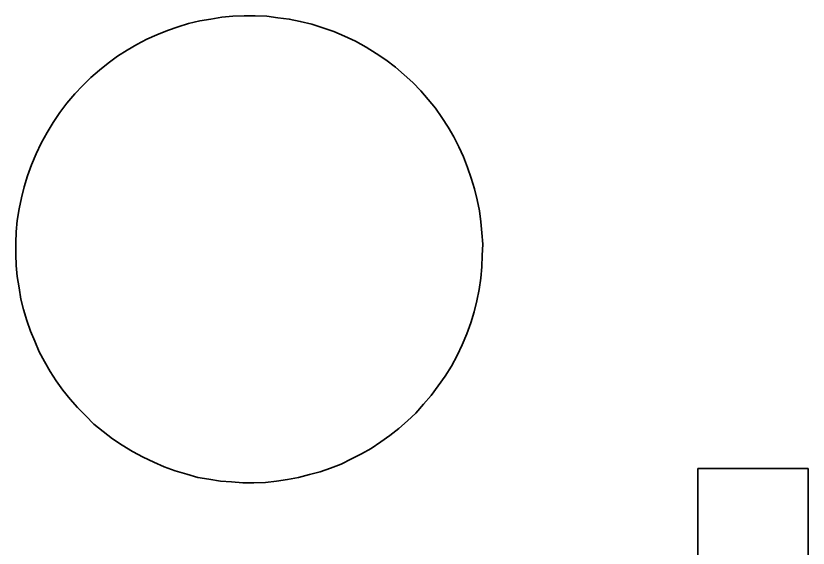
# Model space of a CAD drawing. Header units: centimetres. Extents: x -71 to 43, y 6 to 54.
# Drawn here: x 23.892 to 28.202, y 32.622 to 35.517 of the extents above; entities that cross this region are included whole.
import ezdxf

# ---------------------------------------------------------------- set-up
doc = ezdxf.new("R2010")
doc.units = ezdxf.units.CM
doc.header["$MEASUREMENT"] = 0
doc.layers.add('Camada 1', color=7, linetype='Continuous')

msp = doc.modelspace()

# ---------------------------------------------------------------- linework, layer by layer
at = {"layer": 'Camada 1', "color": 240, "lineweight": 35}
for points, knots in [([(26.26197, 33.61238), (26.26197, 33.61238), (26.22698, 33.55738), (26.22698, 33.55738), (26.22698, 33.55738), (26.22698, 33.55738), (26.15198, 33.45239), (26.15198, 33.45239), (26.15198, 33.45239), (26.15198, 33.45239), (26.10948, 33.40488), (26.10948, 33.40488), (26.10948, 33.40488), (26.10948, 33.40488), (26.06698, 33.35738), (26.06698, 33.35738), (26.06698, 33.35738), (26.06698, 33.35738), (26.02198, 33.31489), (26.02198, 33.31489), (26.02198, 33.31489), (26.02198, 33.31489), (25.97448, 33.27238), (25.97448, 33.27238), (25.97448, 33.27238), (25.97448, 33.27238), (25.92697, 33.23489), (25.92697, 33.23489), (25.92697, 33.23489), (25.92697, 33.23489), (25.87698, 33.19988), (25.87698, 33.19988), (25.87698, 33.19988), (25.87698, 33.19988), (25.82447, 33.16488), (25.82447, 33.16488), (25.82447, 33.16488), (25.82447, 33.16488), (25.77198, 33.13489), (25.77198, 33.13489), (25.77198, 33.13489), (25.77198, 33.13489), (25.71698, 33.10738), (25.71698, 33.10738), (25.71698, 33.10738), (25.71698, 33.10738), (25.66198, 33.07988), (25.66198, 33.07988), (25.66198, 33.07988), (25.66198, 33.07988), (25.60448, 33.05739), (25.60448, 33.05739), (25.60448, 33.05739), (25.60448, 33.05739), (25.54697, 33.03739), (25.54697, 33.03739), (25.54697, 33.03739), (25.54697, 33.03739), (25.48947, 33.02238), (25.48947, 33.02238), (25.48947, 33.02238), (25.48947, 33.02238), (25.42947, 33.00738), (25.42947, 33.00738), (25.42947, 33.00738), (25.42947, 33.00738), (25.36947, 32.99488), (25.36947, 32.99488), (25.36947, 32.99488), (25.36947, 32.99488), (25.30947, 32.98738), (25.30947, 32.98738), (25.30947, 32.98738), (25.30947, 32.98738), (25.24947, 32.97988), (25.24947, 32.97988), (25.24947, 32.97988), (25.24947, 32.97988), (25.18698, 32.97739), (25.18698, 32.97739), (25.18698, 32.97739), (25.18698, 32.97739), (25.12698, 32.97739), (25.12698, 32.97739), (25.12698, 32.97739), (25.12698, 32.97739), (25.06448, 32.98238), (25.06448, 32.98238), (25.06448, 32.98238), (25.06448, 32.98238), (25.00448, 32.98738), (25.00448, 32.98738), (25.00448, 32.98738), (25.00448, 32.98738), (24.94198, 32.99739), (24.94198, 32.99739), (24.94198, 32.99739), (24.94198, 32.99739), (24.88198, 33.00738), (24.88198, 33.00738), (24.88198, 33.00738), (24.88198, 33.00738), (24.82198, 33.02488), (24.82198, 33.02488), (24.82198, 33.02488), (24.82198, 33.02488), (24.75948, 33.04238), (24.75948, 33.04238), (24.75948, 33.04238), (24.75948, 33.04238), (24.69948, 33.06488), (24.69948, 33.06488), (24.69948, 33.06488), (24.69948, 33.06488), (24.64198, 33.08988), (24.64198, 33.08988), (24.64198, 33.08988), (24.64198, 33.08988), (24.58448, 33.11739), (24.58448, 33.11739), (24.58448, 33.11739), (24.58448, 33.11739), (24.52698, 33.14738), (24.52698, 33.14738), (24.52698, 33.14738), (24.52698, 33.14738), (24.46948, 33.18238), (24.46948, 33.18238), (24.46948, 33.18238), (24.46948, 33.18238), (24.41697, 33.21738), (24.41697, 33.21738), (24.41697, 33.21738), (24.41697, 33.21738), (24.36698, 33.25738), (24.36698, 33.25738), (24.36698, 33.25738), (24.36698, 33.25738), (24.31697, 33.29738), (24.31697, 33.29738), (24.31697, 33.29738), (24.31697, 33.29738), (24.27198, 33.34238), (24.27198, 33.34238), (24.27198, 33.34238), (24.27198, 33.34238), (24.22698, 33.38738), (24.22698, 33.38738), (24.22698, 33.38738), (24.22698, 33.38738), (24.18698, 33.43239), (24.18698, 33.43239), (24.18698, 33.43239), (24.18698, 33.43239), (24.14698, 33.48238), (24.14698, 33.48238), (24.14698, 33.48238), (24.14698, 33.48238), (24.11198, 33.53238), (24.11198, 33.53238), (24.11198, 33.53238), (24.11198, 33.53238), (24.07947, 33.58238), (24.07947, 33.58238), (24.07947, 33.58238), (24.07947, 33.58238), (24.04698, 33.63738), (24.04698, 33.63738), (24.04698, 33.63738), (24.04698, 33.63738), (24.01947, 33.68989), (24.01947, 33.68989), (24.01947, 33.68989), (24.01947, 33.68989), (23.99448, 33.74738), (23.99448, 33.74738), (23.99448, 33.74738), (23.99448, 33.74738), (23.97198, 33.80238), (23.97198, 33.80238), (23.97198, 33.80238), (23.97198, 33.80238), (23.95198, 33.85988), (23.95198, 33.85988), (23.95198, 33.85988), (23.95198, 33.85988), (23.93448, 33.91988), (23.93448, 33.91988), (23.93448, 33.91988), (23.93448, 33.91988), (23.91947, 33.97739), (23.91947, 33.97739), (23.91947, 33.97739), (23.91947, 33.97739), (23.90948, 34.03739), (23.90948, 34.03739), (23.90948, 34.03739), (23.90948, 34.03739), (23.89947, 34.09988), (23.89947, 34.09988), (23.89947, 34.09988), (23.89947, 34.09988), (23.89448, 34.15988), (23.89448, 34.15988), (23.89448, 34.15988), (23.89448, 34.15988), (23.89198, 34.21988), (23.89198, 34.21988), (23.89198, 34.21988), (23.89198, 34.21988), (23.89198, 34.28238), (23.89198, 34.28238), (23.89198, 34.28238), (23.89198, 34.28238), (23.89448, 34.34239), (23.89448, 34.34239), (23.89448, 34.34239), (23.89448, 34.34239), (23.89947, 34.40489), (23.89947, 34.40489), (23.89947, 34.40489), (23.89947, 34.40489), (23.90948, 34.46738), (23.90948, 34.46738), (23.90948, 34.46738), (23.90948, 34.46738), (23.92197, 34.52738), (23.92197, 34.52738), (23.92197, 34.52738), (23.92197, 34.52738), (23.93698, 34.58738), (23.93698, 34.58738), (23.93698, 34.58738), (23.93698, 34.58738), (23.95448, 34.64738), (23.95448, 34.64738), (23.95448, 34.64738), (23.95448, 34.64738), (23.97698, 34.70738), (23.97698, 34.70738), (23.97698, 34.70738), (23.97698, 34.70738), (24.00197, 34.76738), (24.00197, 34.76738), (24.00197, 34.76738), (24.00197, 34.76738), (24.02948, 34.82488), (24.02948, 34.82488), (24.02948, 34.82488), (24.02948, 34.82488), (24.06198, 34.88238), (24.06198, 34.88238), (24.06198, 34.88238), (24.06198, 34.88238), (24.09448, 34.93739), (24.09448, 34.93739), (24.09448, 34.93739), (24.09448, 34.93739), (24.13198, 34.99238), (24.13198, 34.99238), (24.13198, 34.99238), (24.13198, 34.99238), (24.16948, 35.04238), (24.16948, 35.04238), (24.16948, 35.04238), (24.16948, 35.04238), (24.21198, 35.09238), (24.21198, 35.09238), (24.21198, 35.09238), (24.21198, 35.09238), (24.25448, 35.13739), (24.25448, 35.13739), (24.25448, 35.13739), (24.25448, 35.13739), (24.29947, 35.18238), (24.29947, 35.18238), (24.29947, 35.18238), (24.29947, 35.18238), (24.34698, 35.22238), (24.34698, 35.22238), (24.34698, 35.22238), (24.34698, 35.22238), (24.39448, 35.25988), (24.39448, 35.25988), (24.39448, 35.25988), (24.39448, 35.25988), (24.44448, 35.29739), (24.44448, 35.29739), (24.44448, 35.29739), (24.44448, 35.29739), (24.49697, 35.32988), (24.49697, 35.32988), (24.49697, 35.32988), (24.49697, 35.32988), (24.54948, 35.36238), (24.54948, 35.36238), (24.54948, 35.36238), (24.54948, 35.36238), (24.60448, 35.38988), (24.60448, 35.38988), (24.60448, 35.38988), (24.60448, 35.38988), (24.65948, 35.41489), (24.65948, 35.41489), (24.65948, 35.41489), (24.65948, 35.41489), (24.71698, 35.43738), (24.71698, 35.43738), (24.71698, 35.43738), (24.71698, 35.43738), (24.77447, 35.45738), (24.77447, 35.45738), (24.77447, 35.45738), (24.77447, 35.45738), (24.83198, 35.47489), (24.83198, 35.47489), (24.83198, 35.47489), (24.83198, 35.47489), (24.89197, 35.48988), (24.89197, 35.48988), (24.89197, 35.48988), (24.89197, 35.48988), (24.95197, 35.49988), (24.95197, 35.49988), (24.95197, 35.49988), (24.95197, 35.49988), (25.01197, 35.50988), (25.01197, 35.50988), (25.01197, 35.50988), (25.01197, 35.50988), (25.07197, 35.51489), (25.07197, 35.51489), (25.07197, 35.51489), (25.07197, 35.51489), (25.13448, 35.51738), (25.13448, 35.51738), (25.13448, 35.51738), (25.13448, 35.51738), (25.19448, 35.51738), (25.19448, 35.51738), (25.19448, 35.51738), (25.19448, 35.51738), (25.25698, 35.51489), (25.25698, 35.51489), (25.25698, 35.51489), (25.25698, 35.51489), (25.31698, 35.50738), (25.31698, 35.50738), (25.31698, 35.50738), (25.31698, 35.50738), (25.37948, 35.49988), (25.37948, 35.49988), (25.37948, 35.49988), (25.37948, 35.49988), (25.43948, 35.48738), (25.43948, 35.48738), (25.43948, 35.48738), (25.43948, 35.48738), (25.50198, 35.47238), (25.50198, 35.47238), (25.50198, 35.47238), (25.50198, 35.47238), (25.56198, 35.45238), (25.56198, 35.45238), (25.56198, 35.45238), (25.56198, 35.45238), (25.62198, 35.43238), (25.62198, 35.43238), (25.62198, 35.43238), (25.62198, 35.43238), (25.67948, 35.40739), (25.67948, 35.40739), (25.67948, 35.40739), (25.67948, 35.40739), (25.73948, 35.37988), (25.73948, 35.37988), (25.73948, 35.37988), (25.73948, 35.37988), (25.79698, 35.34739), (25.79698, 35.34739), (25.79698, 35.34739), (25.79698, 35.34739), (25.85198, 35.31238), (25.85198, 35.31238), (25.85198, 35.31238), (25.85198, 35.31238), (25.90447, 35.27739), (25.90447, 35.27739), (25.90447, 35.27739), (25.90447, 35.27739), (25.95698, 35.23739), (25.95698, 35.23739), (25.95698, 35.23739), (25.95698, 35.23739), (26.00447, 35.19739), (26.00447, 35.19739), (26.00447, 35.19739), (26.00447, 35.19739), (26.05198, 35.15488), (26.05198, 35.15488), (26.05198, 35.15488), (26.05198, 35.15488), (26.09448, 35.10988), (26.09448, 35.10988), (26.09448, 35.10988), (26.09448, 35.10988), (26.13448, 35.06238), (26.13448, 35.06238), (26.13448, 35.06238), (26.13448, 35.06238), (26.17448, 35.01488), (26.17448, 35.01488), (26.17448, 35.01488), (26.17448, 35.01488), (26.20948, 34.96488), (26.20948, 34.96488), (26.20948, 34.96488), (26.20948, 34.96488), (26.24447, 34.91238), (26.24447, 34.91238), (26.24447, 34.91238), (26.24447, 34.91238), (26.27448, 34.85989), (26.27448, 34.85989), (26.27448, 34.85989), (26.27448, 34.85989), (26.30197, 34.80488), (26.30197, 34.80488), (26.30197, 34.80488), (26.30197, 34.80488), (26.32698, 34.74989), (26.32698, 34.74989), (26.32698, 34.74989), (26.32698, 34.74989), (26.34948, 34.69239), (26.34948, 34.69239), (26.34948, 34.69239), (26.34948, 34.69239), (26.36948, 34.63488), (26.36948, 34.63488), (26.36948, 34.63488), (26.36948, 34.63488), (26.38698, 34.57738), (26.38698, 34.57738), (26.38698, 34.57738), (26.38698, 34.57738), (26.40197, 34.51738), (26.40197, 34.51738), (26.40197, 34.51738), (26.40197, 34.51738), (26.41448, 34.45738), (26.41448, 34.45738), (26.41448, 34.45738), (26.41448, 34.45738), (26.42197, 34.39738), (26.42197, 34.39738), (26.42197, 34.39738), (26.42197, 34.39738), (26.42698, 34.33738), (26.42698, 34.33738), (26.42698, 34.33738), (26.42698, 34.33738), (26.43198, 34.27489), (26.43198, 34.27489), (26.43198, 34.27489), (26.43198, 34.27489), (26.42948, 34.21489), (26.42948, 34.21489), (26.42948, 34.21489), (26.42948, 34.21489), (26.42698, 34.15238), (26.42698, 34.15238), (26.42698, 34.15238), (26.42698, 34.15238), (26.42197, 34.08988), (26.42197, 34.08988), (26.42197, 34.08988), (26.42197, 34.08988), (26.41198, 34.02988), (26.41198, 34.02988), (26.41198, 34.02988), (26.41198, 34.02988), (26.39948, 33.96739), (26.39948, 33.96739), (26.39948, 33.96739), (26.39948, 33.96739), (26.38448, 33.90739), (26.38448, 33.90739), (26.38448, 33.90739), (26.38448, 33.90739), (26.36698, 33.84739), (26.36698, 33.84739), (26.36698, 33.84739), (26.36698, 33.84739), (26.34448, 33.78739), (26.34448, 33.78739), (26.34448, 33.78739), (26.34448, 33.78739), (26.31948, 33.72738), (26.31948, 33.72738), (26.31948, 33.72738), (26.31948, 33.72738), (26.29198, 33.66989), (26.29198, 33.66989), (26.29198, 33.66989), (26.29198, 33.66989), (26.26197, 33.61238), (26.26197, 33.61238)], [0, 0, 0, 0, 0.0078125, 0.0078125, 0.0078125, 0.0078125, 0.015625, 0.015625, 0.015625, 0.015625, 0.0234375, 0.0234375, 0.0234375, 0.0234375, 0.03125, 0.03125, 0.03125, 0.03125, 0.0390625, 0.0390625, 0.0390625, 0.0390625, 0.046875, 0.046875, 0.046875, 0.046875, 0.0546875, 0.0546875, 0.0546875, 0.0546875, 0.0625, 0.0625, 0.0625, 0.0625, 0.0703125, 0.0703125, 0.0703125, 0.0703125, 0.078125, 0.078125, 0.078125, 0.078125, 0.0859375, 0.0859375, 0.0859375, 0.0859375, 0.09375, 0.09375, 0.09375, 0.09375, 0.1015625, 0.1015625, 0.1015625, 0.1015625, 0.109375, 0.109375, 0.109375, 0.109375, 0.1171875, 0.1171875, 0.1171875, 0.1171875, 0.125, 0.125, 0.125, 0.125, 0.1328125, 0.1328125, 0.1328125, 0.1328125, 0.140625, 0.140625, 0.140625, 0.140625, 0.1484375, 0.1484375, 0.1484375, 0.1484375, 0.15625, 0.15625, 0.15625, 0.15625, 0.1640625, 0.1640625, 0.1640625, 0.1640625, 0.171875, 0.171875, 0.171875, 0.171875, 0.1796875, 0.1796875, 0.1796875, 0.1796875, 0.1875, 0.1875, 0.1875, 0.1875, 0.1953125, 0.1953125, 0.1953125, 0.1953125, 0.203125, 0.203125, 0.203125, 0.203125, 0.2109375, 0.2109375, 0.2109375, 0.2109375, 0.21875, 0.21875, 0.21875, 0.21875, 0.2265625, 0.2265625, 0.2265625, 0.2265625, 0.234375, 0.234375, 0.234375, 0.234375, 0.2421875, 0.2421875, 0.2421875, 0.2421875, 0.25, 0.25, 0.25, 0.25, 0.2578125, 0.2578125, 0.2578125, 0.2578125, 0.265625, 0.265625, 0.265625, 0.265625, 0.2734375, 0.2734375, 0.2734375, 0.2734375, 0.28125, 0.28125, 0.28125, 0.28125, 0.2890625, 0.2890625, 0.2890625, 0.2890625, 0.296875, 0.296875, 0.296875, 0.296875, 0.3046875, 0.3046875, 0.3046875, 0.3046875, 0.3125, 0.3125, 0.3125, 0.3125, 0.3203125, 0.3203125, 0.3203125, 0.3203125, 0.328125, 0.328125, 0.328125, 0.328125, 0.3359375, 0.3359375, 0.3359375, 0.3359375, 0.34375, 0.34375, 0.34375, 0.34375, 0.3515625, 0.3515625, 0.3515625, 0.3515625, 0.359375, 0.359375, 0.359375, 0.359375, 0.3671875, 0.3671875, 0.3671875, 0.3671875, 0.375, 0.375, 0.375, 0.375, 0.3828125, 0.3828125, 0.3828125, 0.3828125, 0.390625, 0.390625, 0.390625, 0.390625, 0.3984375, 0.3984375, 0.3984375, 0.3984375, 0.40625, 0.40625, 0.40625, 0.40625, 0.4140625, 0.4140625, 0.4140625, 0.4140625, 0.421875, 0.421875, 0.421875, 0.421875, 0.4296875, 0.4296875, 0.4296875, 0.4296875, 0.4375, 0.4375, 0.4375, 0.4375, 0.4453125, 0.4453125, 0.4453125, 0.4453125, 0.453125, 0.453125, 0.453125, 0.453125, 0.4609375, 0.4609375, 0.4609375, 0.4609375, 0.46875, 0.46875, 0.46875, 0.46875, 0.4765625, 0.4765625, 0.4765625, 0.4765625, 0.484375, 0.484375, 0.484375, 0.484375, 0.4921875, 0.4921875, 0.4921875, 0.4921875, 0.5, 0.5, 0.5, 0.5, 0.5078125, 0.5078125, 0.5078125, 0.5078125, 0.515625, 0.515625, 0.515625, 0.515625, 0.5234375, 0.5234375, 0.5234375, 0.5234375, 0.53125, 0.53125, 0.53125, 0.53125, 0.5390625, 0.5390625, 0.5390625, 0.5390625, 0.546875, 0.546875, 0.546875, 0.546875, 0.5546875, 0.5546875, 0.5546875, 0.5546875, 0.5625, 0.5625, 0.5625, 0.5625, 0.5703125, 0.5703125, 0.5703125, 0.5703125, 0.578125, 0.578125, 0.578125, 0.578125, 0.5859375, 0.5859375, 0.5859375, 0.5859375, 0.59375, 0.59375, 0.59375, 0.59375, 0.6015625, 0.6015625, 0.6015625, 0.6015625, 0.609375, 0.609375, 0.609375, 0.609375, 0.6171875, 0.6171875, 0.6171875, 0.6171875, 0.625, 0.625, 0.625, 0.625, 0.6328125, 0.6328125, 0.6328125, 0.6328125, 0.640625, 0.640625, 0.640625, 0.640625, 0.6484375, 0.6484375, 0.6484375, 0.6484375, 0.65625, 0.65625, 0.65625, 0.65625, 0.6640625, 0.6640625, 0.6640625, 0.6640625, 0.671875, 0.671875, 0.671875, 0.671875, 0.6796875, 0.6796875, 0.6796875, 0.6796875, 0.6875, 0.6875, 0.6875, 0.6875, 0.6953125, 0.6953125, 0.6953125, 0.6953125, 0.703125, 0.703125, 0.703125, 0.703125, 0.7109375, 0.7109375, 0.7109375, 0.7109375, 0.71875, 0.71875, 0.71875, 0.71875, 0.7265625, 0.7265625, 0.7265625, 0.7265625, 0.734375, 0.734375, 0.734375, 0.734375, 0.7421875, 0.7421875, 0.7421875, 0.7421875, 0.75, 0.75, 0.75, 0.75, 0.7578125, 0.7578125, 0.7578125, 0.7578125, 0.765625, 0.765625, 0.765625, 0.765625, 0.7734375, 0.7734375, 0.7734375, 0.7734375, 0.78125, 0.78125, 0.78125, 0.78125, 0.7890625, 0.7890625, 0.7890625, 0.7890625, 0.796875, 0.796875, 0.796875, 0.796875, 0.8046875, 0.8046875, 0.8046875, 0.8046875, 0.8125, 0.8125, 0.8125, 0.8125, 0.8203125, 0.8203125, 0.8203125, 0.8203125, 0.828125, 0.828125, 0.828125, 0.828125, 0.8359375, 0.8359375, 0.8359375, 0.8359375, 0.84375, 0.84375, 0.84375, 0.84375, 0.8515625, 0.8515625, 0.8515625, 0.8515625, 0.859375, 0.859375, 0.859375, 0.859375, 0.8671875, 0.8671875, 0.8671875, 0.8671875, 0.875, 0.875, 0.875, 0.875, 0.8828125, 0.8828125, 0.8828125, 0.8828125, 0.890625, 0.890625, 0.890625, 0.890625, 0.8984375, 0.8984375, 0.8984375, 0.8984375, 0.90625, 0.90625, 0.90625, 0.90625, 0.9140625, 0.9140625, 0.9140625, 0.9140625, 0.921875, 0.921875, 0.921875, 0.921875, 0.9296875, 0.9296875, 0.9296875, 0.9296875, 0.9375, 0.9375, 0.9375, 0.9375, 0.9453125, 0.9453125, 0.9453125, 0.9453125, 0.953125, 0.953125, 0.953125, 0.953125, 0.9609375, 0.9609375, 0.9609375, 0.9609375, 0.96875, 0.96875, 0.96875, 0.96875, 0.9765625, 0.9765625, 0.9765625, 0.9765625, 0.984375, 0.984375, 0.984375, 0.984375, 1, 1, 1, 1]), ([(28.20198, 33.05489), (28.20198, 33.05489), (28.20198, 29.89738), (28.20198, 29.89738), (28.20198, 29.89738), (28.20198, 29.89738), (27.60198, 29.89738), (27.60198, 29.89738), (27.60198, 29.89738), (27.60198, 29.89738), (27.60198, 33.05489), (27.60198, 33.05489), (27.60198, 33.05489), (27.60198, 33.05489), (28.20198, 33.05489), (28.20198, 33.05489)], [0, 0, 0, 0, 0.2, 0.2, 0.2, 0.2, 0.4, 0.4, 0.4, 0.4, 0.6, 0.6, 0.6, 0.6, 1, 1, 1, 1])]:
    msp.add_open_spline(points, degree=3, knots=knots, dxfattribs=at)

doc.saveas('drawing.dxf')
